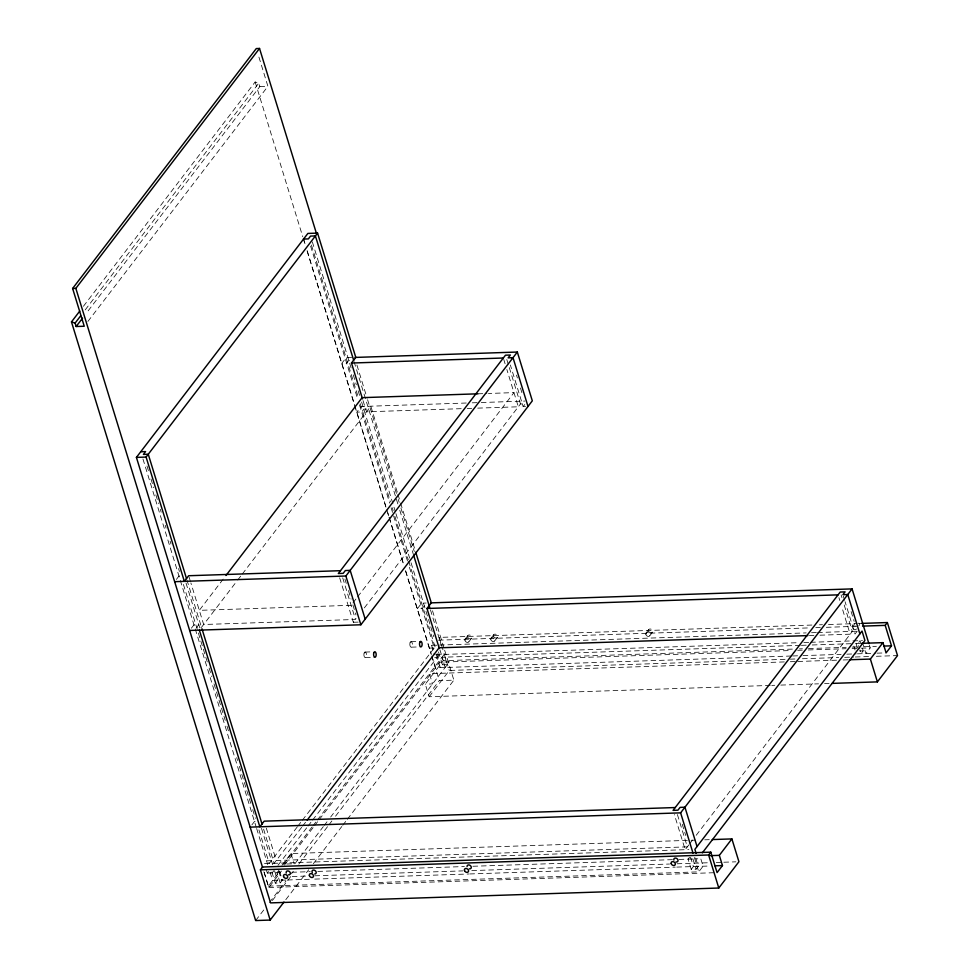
<?xml version="1.0" encoding="UTF-8"?>
<svg xmlns="http://www.w3.org/2000/svg" width="969" height="969" viewBox="0 0 969 969"><rect width="100%" height="100%" fill="white"/><g stroke="black" fill="none" stroke-linecap="round" stroke-linejoin="round"><path stroke-width="0.73" stroke-dasharray="4.84 3.63" d="M83.419 306.289L255.15 81.977L258.784 83.164L259.837 86.58L86.265 313.302M85.211 309.886L258.784 83.164M87.913 321.442L267.916 86.314L258.02 54.155M176.382 579.426L178.962 576.046L182.596 575.925M223.221 579.099L199.311 610.337L351.141 605.31M191.377 628.203L193.97 624.823L198.815 624.666L196.659 627.476L201.504 627.318L236.775 581.243M237.696 580.043L241.378 575.235M242.298 574.036L370.8 406.181L397.496 492.942M352.982 602.9L356.653 598.091M357.573 596.892L513.97 392.627L488.412 393.462M339.659 577.815L353.334 622.28L356.095 618.682M364.356 607.89L520.474 403.964L525.319 403.807L523.163 406.617L510.372 365.022M251.892 824.873L254.472 821.494L258.105 821.373M424.301 605.831L422.145 608.641L417.3 608.811L421.612 603.166L426.142 603.021M302.328 820.295L436.401 645.16L431.556 645.318L429.4 648.14L434.245 647.982L409.245 566.708M297.18 827.017L269.261 863.476L258.457 828.362M297.737 826.291L301.783 821.009M301.662 827.332L274.106 863.318L263.302 828.204M302.582 826.133L306.252 821.337M266.487 870.38L267.323 873.081L269.479 870.271L272.628 880.494L286.848 880.022M272.168 872.924L274.009 870.525M278.006 865.293L307.439 826.848M307.985 826.133L312.042 820.84M312.575 820.137L439.308 654.596M281.955 865.281L290.942 853.544L689.613 840.317M278.854 870.356L277.013 872.766L280.162 882.989L275.317 883.147L271.332 870.223M283.445 864.36L311.909 827.175M312.83 825.976L316.5 821.179M317.42 819.98L444.153 654.438L447.303 664.673L330.671 817.012M263.883 871.737L268.316 886.126L279.811 871.107M284.389 865.123L313.714 826.823M314.634 825.624L318.292 820.828M319.213 819.641L439.769 662.178L791.685 650.502M264.234 872.488L268.849 887.483L281.434 871.046M770.246 685.434L429.17 696.747L425.294 684.162L443.269 660.688L793.393 649.073M275.317 883.147L277.473 880.336L274.324 870.101M447.303 664.673L442.458 664.831L440.301 667.641L436.316 654.717M465.108 639.165L467.797 635.652M280.162 882.989L282.912 879.392M294.855 863.791L323.319 826.605M324.24 825.406L327.001 821.809M468.875 641.757L471.576 638.232M255.646 920.55L263.919 909.758M269.43 902.551L285.952 880.966M291.463 873.772L293.304 871.361M298.815 864.166L328.2 825.782M329.121 824.583L331.87 820.985M335.553 816.189L439.32 680.638L453.867 680.153L444.529 649.799M272.398 900.492L290.688 876.594M429.17 696.747L449.301 670.451L788.863 659.199M285.794 899.68L308.76 869.69M313.35 863.682L341.815 826.496M342.735 825.297L346.417 820.501M347.326 819.302L453.867 680.153M490.98 638.268L493.681 634.743M494.687 640.945L497.388 637.432M645.996 633.193L648.685 629.668M649.799 635.737L652.5 632.212M852.805 626.24L854.597 623.903M688.862 844.895L685.18 849.692L674.376 814.566M689.783 843.696L692.532 840.099M696.202 835.29L852.32 631.376L843.684 603.275M857.177 631.207L855.009 634.029L845.077 601.713M689.528 857.25L688.087 859.128L691.236 869.363L696.081 869.193L698.237 866.383L695.488 857.432M691.236 869.363L693.392 866.54L690.243 856.317M862.434 648.322L863.222 650.877L861.066 653.7L859.891 649.86M268.316 886.126L698.77 871.858L703.082 866.213L699.933 855.99M869.338 645.027L870.223 647.898L865.911 653.53L862.761 643.307M259.837 86.58L267.916 86.314M351.65 357.549L346.103 357.731L341.791 363.363L346.636 363.205L348.792 360.383L351.214 360.311M477.887 393.814L486.91 393.523M466.246 403.019L361.11 406.508L356.798 412.14L361.643 411.97L363.799 409.16L368.644 409.003M472.254 402.813L479.764 402.571M481.266 402.523L524.81 401.069M461.196 408.676L366.488 411.813L362.563 399.071M467.203 408.47L471.721 408.324M477.729 408.131L518.318 406.786L506.848 369.48M523.163 406.617L525.586 406.544M353.334 622.28L358.179 622.122M811.901 625.053L439.127 637.408L449.301 670.451M819.447 624.799L822.463 624.702M828.495 624.508L857.177 623.551M858.679 623.503L861.695 623.406M438.485 640.182L809.745 627.876M815.777 627.67L820.307 627.524M826.339 627.318L858.037 626.265M410.929 641.708L420.619 641.381M439.417 645.063L806.172 632.902M811.525 632.721L816.734 632.551M817.57 632.527L857.492 631.194M411.341 647.171L421.031 646.844M809.369 635.543L813.899 635.385M819.944 635.192L850.164 634.186L841.964 607.502M364.986 652.076L371.914 651.846M435.675 654.717L798.517 642.689M803.846 642.52L809.079 642.338M810.593 642.29L862.495 640.57M365.398 657.539L375.088 657.224M434.73 657.503L437.152 657.418M800.176 645.378L441.997 657.261L445.146 667.484M801.411 645.342L806.22 645.184M812.264 644.979L851.557 643.682M855.772 643.537L860.339 643.392M799.437 648.879L802.453 648.77M808.485 648.576L846.216 647.328M852.26 647.122L858.292 646.929M864.324 646.723L876.4 646.323M797.729 650.308L802.259 650.151M808.303 649.957L846.058 648.697M852.102 648.503L859.648 648.249M861.162 648.2L870.223 647.898M859.588 650.998L863.222 650.877M791.237 656.013L435.456 667.811L432.307 657.576M792.739 655.965L801.811 655.662M803.047 655.613L841.104 654.354M846.833 654.172L856.221 653.857M857.408 653.821L875.528 653.215M877.042 653.167L886.102 652.864M790.365 659.15L794.895 658.993M802.441 658.738L838.669 657.539M844.702 657.345L853.75 657.043M855.264 656.994L868.842 656.546M876.388 656.292L897.524 655.589M784.296 661.924L429.412 673.685L432.562 683.92L425.294 684.162M790.341 661.73L796.373 661.524M797.887 661.476L837.155 660.168M843.187 659.974L847.718 659.816M771.748 685.386L774.764 685.289M780.808 685.083L818.539 683.835M824.571 683.629L829.101 683.484M691.127 840.268L695.657 840.123M704.717 839.82L709.247 839.663M271.417 860.666L266.572 860.823L264.416 863.645L688.838 849.571M286.824 864.009L292.638 863.815M267.323 873.081L282.73 872.572M291.79 872.27L310.262 871.664M317.82 871.41L464.417 866.552M472.896 866.262L672.971 859.636M679.027 859.43L697.777 858.813M292.202 876.545L307.294 876.037M314.84 875.794L462.734 870.889M471.794 870.586L669.494 864.033M677.04 863.779L708.739 862.737M716.285 862.483L722.317 862.277M723.831 862.228L735.895 861.829M287.551 879.997L309.523 879.271M314.731 879.101L468.766 873.99M469.723 873.953L675.26 867.146M676.774 867.098L710.386 865.983M268.849 887.483L715.57 872.669M851.121 611.548L854.149 621.371M860.86 643.21L860.072 640.654L857.916 643.464L859.491 648.576M843.345 596.092L844.641 600.308M841.092 594.845L841.952 597.655M856.015 643.368L858.377 651.035M838.936 597.667L839.796 600.477M853.859 646.19L855.046 650.017M694.349 857.468L698.77 871.858M682.249 824.244L685.713 835.484M692.932 858.97L696.081 869.193M677.404 814.566L687.336 846.87L276.262 860.508L266.33 828.192M516.501 375.112L517.385 377.983M520.474 388.024L522.23 393.765M506.799 359.499L520.474 403.964M503.759 359.438L505.079 363.75M397.944 494.396L400.161 501.627M400.609 503.068L415.289 550.792M356.919 365.022L367.142 398.271M367.59 399.712L396.491 493.681M398.271 499.459L399.167 502.354M400.948 508.131L414.284 551.494M432.513 610.761L444.081 648.346M354.085 361.655L398.005 504.437M399.785 510.227L413.23 553.941M430.442 609.876L441.246 645.003M439.914 649.775L443.269 660.688M312.333 241.875L351.468 369.08M353.249 374.858L356.301 384.778M358.142 390.761L359.923 396.539M361.594 401.99L395.497 512.177M395.933 513.618L409.621 558.108M411.062 562.771L430.175 624.92M430.781 626.895L433.809 636.73M438.485 651.907L442.458 664.831M311.424 245L358.469 397.896M360.226 403.637L390.471 501.942M392.251 507.732L393.148 510.627M394.916 516.404L408.264 559.791M408.712 561.233L435.335 647.776M437.104 653.542L439.769 662.178M310.625 246.138L357.767 399.361M359.438 404.8L389.671 503.081M391.113 507.768L407.561 561.245M431.556 645.318L434.463 654.765M303.551 239.064L305.332 244.854M307.112 250.62L403.952 565.424M405.696 571.092L431.011 653.372M255.15 81.977L302.752 236.702M303.2 238.144L305.417 245.375M307.197 251.165L354.351 404.436M354.799 405.89L385.941 507.114M387.721 512.892L388.617 515.787M389.053 517.228L403.734 564.951M405.514 570.729L431.314 654.608M431.762 656.049L439.32 680.638M344.94 579.087L346.272 583.386M348.477 590.569L351.117 599.169M352.886 604.91L355.974 614.952M342.699 577.863L355.49 619.47L203.66 624.496L190.869 582.902M290.942 853.544L294.091 863.767M189.1 577.161L190.421 581.461M279.569 871.228L282.318 880.167M278.757 871.252L281.507 880.203M186.944 579.983L201.625 627.706M186.024 583.059L199.82 627.936M261.485 828.35L272.664 864.711M146.973 465.968L149.202 473.199M150.97 478.977L153.647 487.661M155.864 494.88L158.541 503.553M160.309 509.331L161.205 512.226M165.202 525.234L166.099 528.129M170.096 541.126L170.992 544.033M178.538 568.585L179.435 571.492M183.42 584.44L207.342 662.19M209.11 667.968L211.787 676.641M214.016 683.872L225.244 720.379M227.012 726.156L229.132 733.048M236.702 757.625L237.587 760.52M239.367 766.309L250.935 803.907M252.715 809.684L255.38 818.369M142.952 458.967L256.204 827.114M256.64 828.519L267.735 864.614M856.487 628.978A2.289 1.756 37.4 0 1 853.786 629.147A2.289 1.756 37.4 0 1 852.659 626.519A2.289 1.756 37.4 0 1 855.167 625.889M858.813 623.067A2.289 1.756 37.4 0 1 858.861 625.768M464.999 640.594A2.289 1.756 37.4 0 0 468.572 642.096A2.289 1.756 37.4 0 0 467.409 638.692A2.289 1.756 37.4 0 0 464.999 640.594M490.823 639.673A2.289 1.756 37.4 0 0 494.372 641.272A2.289 1.756 37.4 0 0 493.318 637.868A2.289 1.756 37.4 0 0 490.823 639.673M645.911 634.634A2.289 1.756 37.4 0 0 649.496 636.076A2.289 1.756 37.4 0 0 648.285 632.684A2.289 1.756 37.4 0 0 645.911 634.634M493.512 636.149A2.289 1.756 37.4 0 0 497.061 637.759A2.289 1.756 37.4 0 0 496.019 634.344A2.289 1.756 37.4 0 0 493.512 636.149M648.612 631.11A2.289 1.756 37.4 0 0 652.198 632.563A2.289 1.756 37.4 0 0 650.974 629.16A2.289 1.756 37.4 0 0 648.612 631.11M467.688 637.069A2.289 1.756 37.4 0 0 471.273 638.571A2.289 1.756 37.4 0 0 470.11 635.179A2.289 1.756 37.4 0 0 467.688 637.069M364.138 653.082A2.75 1.296 88.1 0 0 365.059 657.527A2.75 1.296 88.1 0 0 366.379 653.821A2.75 1.296 88.1 0 0 364.138 653.082M410.081 642.713A2.75 1.296 88.1 0 0 411.001 647.147A2.75 1.296 88.1 0 0 412.322 643.452A2.75 1.296 88.1 0 0 410.081 642.713"/><path stroke-width="1.45" d="M80.621 315.894L75.11 323.089L76.163 326.505L84.242 326.238L72.614 288.471L256.3 48.559L259.522 48.45L316.451 233.481M72.614 288.471L75.848 288.362L259.522 48.45M283.965 902.078L270.181 920.065L255.646 920.55L71.476 321.89L79.749 311.097M76.163 326.505L82.595 318.111M262.551 867.412L136.411 457.392L307.863 233.432L317.566 233.117L355.793 357.404L351.481 363.036L362.515 398.901M136.411 457.392L146.101 457.065L317.566 233.117M225.983 575.489L362.127 397.653L477.887 393.814M174.65 581.679L345.872 576.01L517.325 352.05L532.32 400.827L360.868 624.775L189.658 630.456M807.855 635.591L439.09 647.813L426.99 608.484L431.302 602.851L415.737 552.233M260.395 869.847L262.551 867.025L710.786 852.163L717.072 872.621L722.462 865.571L719.325 855.348L731.898 838.912L738.923 861.732L718.792 888.028L270.569 902.89L260.395 869.847L708.63 854.985L710.786 852.163M307.173 820.137L439.417 647.401M250.159 827.126L680.613 812.858L852.078 588.898L868.89 643.586M702.368 852.817L864.917 640.485L862.022 631.049L694.882 849.365L696.117 853.41M862.567 626.119L885.206 625.368L887.362 622.546L897.524 655.589L877.393 681.885L832.117 683.387M849.232 659.768L870.38 659.065L882.953 642.641L886.102 652.864L891.492 645.826L885.206 625.368M303.551 239.064L308.396 238.907L310.552 236.085L315.397 235.927L353.649 360.238M355.114 357.428L517.325 352.05M351.481 363.036L503.311 358.009M140.723 451.748L145.568 451.59L143.412 454.413L148.257 454.243L186.508 578.566M340.494 570.693L188.652 575.731L184.34 581.364L146.101 457.065M430.672 602.875L852.078 588.898M426.99 608.484L838.064 594.857M861.695 623.406L887.362 622.546M861.816 643.343L882.953 642.641M883.946 646.069L891.492 645.826M675.236 807.54L264.162 821.167L259.849 826.799L199.348 630.141M712.263 839.566L731.898 838.912M710.265 855.651L719.325 855.348M714.916 865.826L722.462 865.571M71.476 321.89L75.11 323.089M870.38 659.065L877.393 681.885M859.866 633.871L847.766 594.53L842.909 594.7L845.077 591.877L840.22 592.035L673.08 810.363L677.925 810.193L680.093 807.383L684.938 807.213L697.038 846.555M708.63 854.985L718.792 888.028M680.613 812.858L693.017 853.144M528.008 406.459L513.013 357.682L508.168 357.852L510.324 355.029L505.479 355.187L338.326 573.515L343.183 573.345L345.339 570.535L350.184 570.366L365.18 619.143M413.581 555.055L429.691 607.418M345.872 576.01L360.868 624.775M201.952 628.76L262.102 824.292M75.848 288.362L270.181 920.065M286.267 873.033A2.289 1.756 37.4 0 1 287.769 870.925A2.289 1.756 37.4 0 1 290.349 873.105A2.289 1.756 37.4 0 1 288.399 874.825M312.309 872.609A2.289 1.756 37.4 0 1 313.157 870.114A2.289 1.756 37.4 0 1 316.064 871.797A2.289 1.756 37.4 0 1 314.707 874.002M467.07 866.552A2.289 1.756 37.4 0 1 468.996 864.954A2.289 1.756 37.4 0 1 471.273 867.243A2.289 1.756 37.4 0 1 469.335 868.83M673.891 860.084A2.289 1.756 37.4 0 1 675.514 858.074A2.289 1.756 37.4 0 1 678.009 860.339A2.289 1.756 37.4 0 1 675.95 861.95M309.39 875.625A2.289 1.756 37.4 0 0 312.939 877.224A2.289 1.756 37.4 0 0 311.897 873.82A2.289 1.756 37.4 0 0 309.39 875.625M671.19 863.597A2.289 1.756 37.4 0 0 674.739 865.244A2.289 1.756 37.4 0 0 673.734 861.841A2.289 1.756 37.4 0 0 671.19 863.597M464.49 870.586A2.289 1.756 37.4 0 0 468.075 872.027A2.289 1.756 37.4 0 0 466.852 868.636A2.289 1.756 37.4 0 0 464.49 870.586M283.566 876.545A2.289 1.756 37.4 0 0 287.151 878.047A2.289 1.756 37.4 0 0 285.976 874.644A2.289 1.756 37.4 0 0 283.566 876.545M373.828 652.767A2.75 1.296 88.1 0 0 374.749 657.2A2.75 1.296 88.1 0 0 376.069 653.506A2.75 1.296 88.1 0 0 373.828 652.767M419.771 642.386A2.75 1.296 88.1 0 0 420.691 646.832A2.75 1.296 88.1 0 0 422.012 643.125A2.75 1.296 88.1 0 0 419.771 642.386"/></g></svg>
